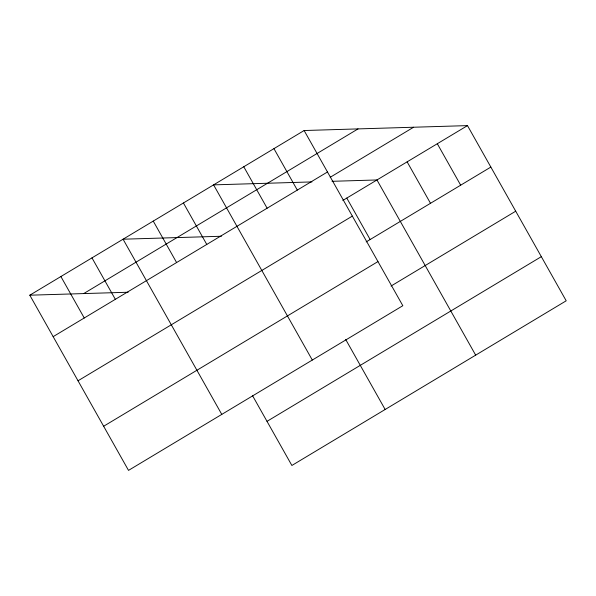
<?xml version="1.0" encoding="UTF-8"?>
<svg xmlns="http://www.w3.org/2000/svg" width="596" height="596" viewBox="0 0 596 596"><rect width="100%" height="100%" fill="white"/><g stroke="black" fill="none" stroke-linecap="round" stroke-linejoin="round"><path stroke-width="0.89" d="M304.124 130.524L402.829 305.711L128.512 470.386L29.8 295.199L304.124 130.524L467.488 125.614L566.2 300.801L291.876 465.476L252.436 395.476M83.708 293.582L358.032 128.907M53.156 336.651L327.48 171.983M330.199 177.288L413.579 127.239M342.819 200.457L467.488 125.614M78.024 380.784L352.348 216.11M366.175 241.909L490.851 167.074M103.644 426.252L377.968 261.577M391.043 286.043L515.711 211.2M267.015 421.342L541.332 256.667M311.939 181.914L213.591 184.872L312.304 360.051M332.039 181.311L376.963 179.962L475.675 355.142M221.414 236.254L123.067 239.212L221.779 414.391M29.8 295.199L128.147 292.241M437.315 143.733L460.671 185.185M407.135 161.844L430.498 203.303M346.79 198.073L370.146 239.532M273.944 148.642L297.307 190.094M345.702 339.482L385.15 409.482M243.771 166.753L267.127 208.213M183.419 202.983L206.775 244.435M153.246 221.094L176.602 262.553M91.978 257.874L115.341 299.326M60.889 276.537L84.252 317.988"/></g></svg>
